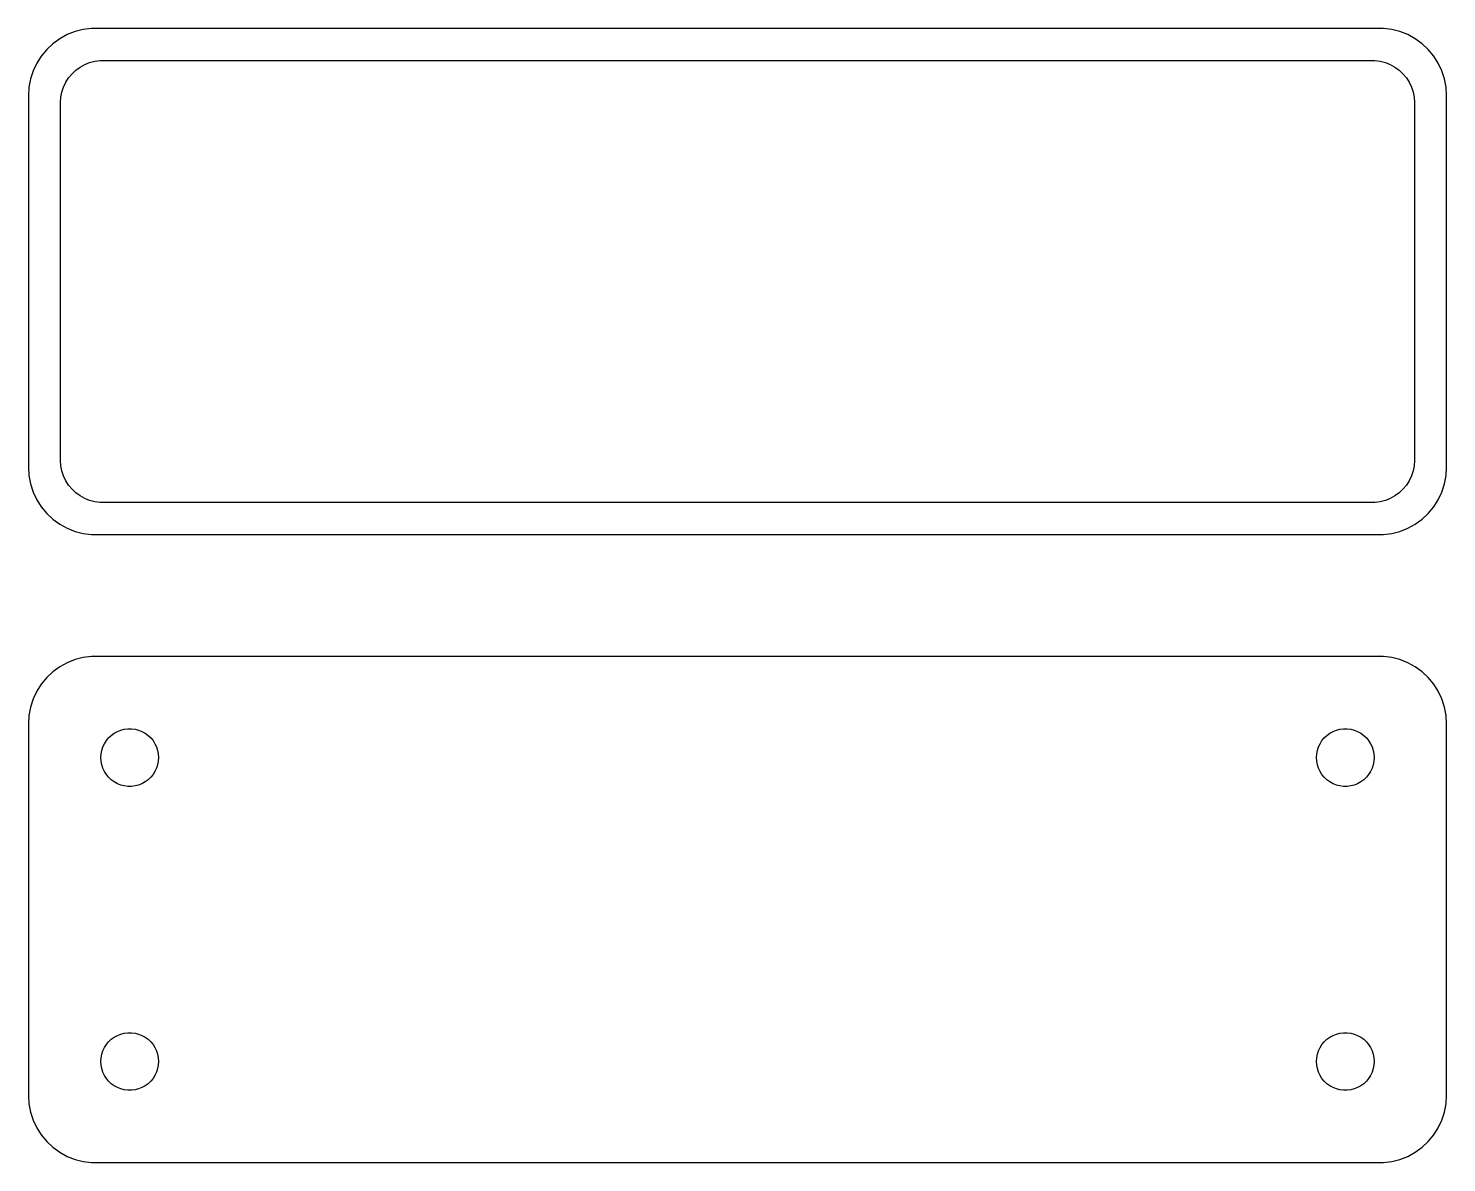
# Model space of a CAD drawing. Header units: metres. Extents: x -52 to 52, y 74 to 158.
import ezdxf

# ---------------------------------------------------------------- set-up
doc = ezdxf.new("R2010")
doc.units = ezdxf.units.M

msp = doc.modelspace()

# ---------------------------------------------------------------- linework, layer by layer
for p, q in [((-49.6289, 157.774), (-50.1791, 157.472)), ((-49.0451, 158.005), (-49.6289, 157.774)), ((-48.4369, 158.161), (-49.0451, 158.005)), ((-47.8139, 158.24), (-48.4369, 158.161)), ((47.8139, 158.24), (-47.8139, 158.24)), ((48.4369, 158.161), (47.8139, 158.24)), ((49.0451, 158.005), (48.4369, 158.161)), ((49.6289, 157.774), (49.0451, 158.005)), ((50.1791, 157.472), (49.6289, 157.774)), ((-51.1448, 156.673), (-51.5451, 156.189)), ((-50.6871, 157.103), (-51.1448, 156.673)), ((-50.1791, 157.472), (-50.6871, 157.103)), ((50.6871, 157.103), (50.1791, 157.472)), ((51.1448, 156.673), (50.6871, 157.103)), ((51.5451, 156.189), (51.1448, 156.673)), ((-51.8815, 155.659), (-52.1489, 155.091)), ((-51.5451, 156.189), (-51.8815, 155.659)), ((-48.668, 155.378), (-48.3254, 155.567)), ((-48.3254, 155.567), (-47.9619, 155.711)), ((-47.9619, 155.711), (-47.5833, 155.808)), ((-47.5833, 155.808), (-47.1954, 155.857)), ((-47.1954, 155.857), (47.1954, 155.857)), ((47.1954, 155.857), (47.5833, 155.808)), ((47.5833, 155.808), (47.9619, 155.711)), ((47.9619, 155.711), (48.3254, 155.567)), ((48.3254, 155.567), (48.668, 155.378)), ((51.8815, 155.659), (51.5451, 156.189)), ((52.1489, 155.091), (51.8815, 155.659)), ((-52.3429, 154.493), (-52.4606, 153.877)), ((-52.1489, 155.091), (-52.3429, 154.493)), ((-49.7279, 154.25), (-49.5184, 154.58)), ((-49.5184, 154.58), (-49.2692, 154.881)), ((-49.2692, 154.881), (-48.9842, 155.149)), ((-48.9842, 155.149), (-48.668, 155.378)), ((48.668, 155.378), (48.9842, 155.149)), ((48.9842, 155.149), (49.2692, 154.881)), ((49.2692, 154.881), (49.5184, 154.58)), ((49.5184, 154.58), (49.7279, 154.25)), ((52.3429, 154.493), (52.1489, 155.091)), ((52.4606, 153.877), (52.3429, 154.493)), ((-52.4606, 153.877), (-52.5, 153.25)), ((-50.0884, 153.14), (-50.0151, 153.524)), ((-50.0151, 153.524), (-49.8943, 153.896)), ((-49.8943, 153.896), (-49.7279, 154.25)), ((49.7279, 154.25), (49.8943, 153.896)), ((49.8943, 153.896), (50.0151, 153.524)), ((50.0151, 153.524), (50.0884, 153.14)), ((52.5, 153.25), (52.4606, 153.877)), ((-52.5, 153.25), (-52.5, 125.75)), ((-50.1129, 152.75), (-50.0884, 153.14)), ((-50.1129, 126.25), (-50.1129, 152.75)), ((50.0884, 153.14), (50.1129, 152.75)), ((50.1129, 152.75), (50.1129, 126.25)), ((52.5, 125.75), (52.5, 153.25)), ((-50.0884, 125.86), (-50.1129, 126.25)), ((50.1129, 126.25), (50.0884, 125.86)), ((-52.5, 125.75), (-52.4606, 125.123)), ((-52.4606, 125.123), (-52.3429, 124.507)), ((-50.0151, 125.476), (-50.0884, 125.86)), ((-49.8943, 125.104), (-50.0151, 125.476)), ((-49.7279, 124.75), (-49.8943, 125.104)), ((49.8943, 125.104), (49.7279, 124.75)), ((50.0151, 125.476), (49.8943, 125.104)), ((50.0884, 125.86), (50.0151, 125.476)), ((52.3429, 124.507), (52.4606, 125.123)), ((52.4606, 125.123), (52.5, 125.75)), ((-52.3429, 124.507), (-52.1489, 123.909)), ((-52.1489, 123.909), (-51.8815, 123.341)), ((-49.5184, 124.42), (-49.7279, 124.75)), ((-49.2692, 124.119), (-49.5184, 124.42)), ((-48.9842, 123.851), (-49.2692, 124.119)), ((49.2692, 124.119), (48.9842, 123.851)), ((49.5184, 124.42), (49.2692, 124.119)), ((49.7279, 124.75), (49.5184, 124.42)), ((51.8815, 123.341), (52.1489, 123.909)), ((52.1489, 123.909), (52.3429, 124.507)), ((-51.8815, 123.341), (-51.5451, 122.811)), ((-48.668, 123.622), (-48.9842, 123.851)), ((-48.3254, 123.433), (-48.668, 123.622)), ((-47.9619, 123.289), (-48.3254, 123.433)), ((-47.5833, 123.192), (-47.9619, 123.289)), ((-47.1954, 123.143), (-47.5833, 123.192)), ((47.1954, 123.143), (-47.1954, 123.143)), ((47.5833, 123.192), (47.1954, 123.143)), ((47.9619, 123.289), (47.5833, 123.192)), ((48.3254, 123.433), (47.9619, 123.289)), ((48.668, 123.622), (48.3254, 123.433)), ((48.9842, 123.851), (48.668, 123.622)), ((51.5451, 122.811), (51.8815, 123.341)), ((-51.5451, 122.811), (-51.1448, 122.327)), ((-51.1448, 122.327), (-50.6871, 121.897)), ((-50.6871, 121.897), (-50.1791, 121.528)), ((50.1791, 121.528), (50.6871, 121.897)), ((50.6871, 121.897), (51.1448, 122.327)), ((51.1448, 122.327), (51.5451, 122.811)), ((-50.1791, 121.528), (-49.6289, 121.226)), ((-49.6289, 121.226), (-49.0451, 120.995)), ((-49.0451, 120.995), (-48.4369, 120.839)), ((-48.4369, 120.839), (-47.8139, 120.76)), ((-47.8139, 120.76), (47.8139, 120.76)), ((47.8139, 120.76), (48.4369, 120.839)), ((48.4369, 120.839), (49.0451, 120.995)), ((49.0451, 120.995), (49.6289, 121.226)), ((49.6289, 121.226), (50.1791, 121.528)), ((-49.0451, 111.505), (-49.6289, 111.274)), ((-48.4369, 111.661), (-49.0451, 111.505)), ((-47.8139, 111.74), (-48.4369, 111.661)), ((47.8139, 111.74), (-47.8139, 111.74)), ((48.4369, 111.661), (47.8139, 111.74)), ((49.0451, 111.505), (48.4369, 111.661)), ((49.6289, 111.274), (49.0451, 111.505)), ((-50.6871, 110.603), (-51.1448, 110.173)), ((-50.1791, 110.972), (-50.6871, 110.603)), ((-49.6289, 111.274), (-50.1791, 110.972)), ((50.1791, 110.972), (49.6289, 111.274)), ((50.6871, 110.603), (50.1791, 110.972)), ((51.1448, 110.173), (50.6871, 110.603)), ((-51.5451, 109.689), (-51.8815, 109.159)), ((-51.1448, 110.173), (-51.5451, 109.689)), ((51.5451, 109.689), (51.1448, 110.173)), ((51.8815, 109.159), (51.5451, 109.689)), ((-52.1489, 108.591), (-52.3429, 107.993)), ((-51.8815, 109.159), (-52.1489, 108.591)), ((52.1489, 108.591), (51.8815, 109.159)), ((52.3429, 107.993), (52.1489, 108.591)), ((-52.4606, 107.377), (-52.5, 106.75)), ((-52.3429, 107.993), (-52.4606, 107.377)), ((52.4606, 107.377), (52.3429, 107.993)), ((52.5, 106.75), (52.4606, 107.377)), ((-52.5, 106.75), (-52.5, 79.25)), ((-46.3611, 105.895), (-46.1441, 106.053)), ((-46.1441, 106.053), (-45.9092, 106.182)), ((-45.9092, 106.182), (-45.6598, 106.281)), ((-45.6598, 106.281), (-45.4001, 106.347)), ((-45.4001, 106.347), (-45.1341, 106.381)), ((-45.1341, 106.381), (-44.8659, 106.381)), ((-44.8659, 106.381), (-44.5999, 106.347)), ((-44.5999, 106.347), (-44.3401, 106.281)), ((-44.3401, 106.281), (-44.0908, 106.182)), ((-44.0908, 106.182), (-43.8559, 106.053)), ((-43.8559, 106.053), (-43.6389, 105.895)), ((43.6389, 105.895), (43.8559, 106.053)), ((43.8559, 106.053), (44.0908, 106.182)), ((44.0908, 106.182), (44.3401, 106.281)), ((44.3401, 106.281), (44.5999, 106.347)), ((44.5999, 106.347), (44.8659, 106.381)), ((44.8659, 106.381), (45.1341, 106.381)), ((45.1341, 106.381), (45.4001, 106.347)), ((45.4001, 106.347), (45.6598, 106.281)), ((45.6598, 106.281), (45.9092, 106.182)), ((45.9092, 106.182), (46.1441, 106.053)), ((46.1441, 106.053), (46.3611, 105.895)), ((52.5, 79.25), (52.5, 106.75)), ((-47.0682, 104.781), (-46.9853, 105.036)), ((-46.9853, 105.036), (-46.8712, 105.279)), ((-46.8712, 105.279), (-46.7275, 105.505)), ((-46.7275, 105.505), (-46.5565, 105.712)), ((-46.5565, 105.712), (-46.3611, 105.895)), ((-43.6389, 105.895), (-43.4434, 105.712)), ((-43.4434, 105.712), (-43.2725, 105.505)), ((-43.2725, 105.505), (-43.1288, 105.279)), ((-43.1288, 105.279), (-43.0146, 105.036)), ((-43.0146, 105.036), (-42.9318, 104.781)), ((42.9318, 104.781), (43.0146, 105.036)), ((43.0146, 105.036), (43.1288, 105.279)), ((43.1288, 105.279), (43.2725, 105.505)), ((43.2725, 105.505), (43.4434, 105.712)), ((43.4434, 105.712), (43.6389, 105.895)), ((46.3611, 105.895), (46.5565, 105.712)), ((46.5565, 105.712), (46.7275, 105.505)), ((46.7275, 105.505), (46.8712, 105.279)), ((46.8712, 105.279), (46.9853, 105.036)), ((46.9853, 105.036), (47.0682, 104.781)), ((-47.1353, 104.25), (-47.1185, 104.518)), ((-47.1185, 103.982), (-47.1353, 104.25)), ((-47.1185, 104.518), (-47.0682, 104.781)), ((-47.0682, 103.719), (-47.1185, 103.982)), ((-42.9318, 104.781), (-42.8815, 104.518)), ((-42.8815, 103.982), (-42.9318, 103.719)), ((-42.8815, 104.518), (-42.8647, 104.25)), ((-42.8647, 104.25), (-42.8815, 103.982)), ((42.8647, 104.25), (42.8815, 104.518)), ((42.8815, 103.982), (42.8647, 104.25)), ((42.8815, 104.518), (42.9318, 104.781)), ((42.9318, 103.719), (42.8815, 103.982)), ((47.0682, 104.781), (47.1185, 104.518)), ((47.1185, 103.982), (47.0682, 103.719)), ((47.1185, 104.518), (47.1353, 104.25)), ((47.1353, 104.25), (47.1185, 103.982)), ((-46.9853, 103.464), (-47.0682, 103.719)), ((-46.8712, 103.221), (-46.9853, 103.464)), ((-46.7275, 102.995), (-46.8712, 103.221)), ((-46.5565, 102.788), (-46.7275, 102.995)), ((-43.2725, 102.995), (-43.4434, 102.788)), ((-43.1288, 103.221), (-43.2725, 102.995)), ((-43.0146, 103.464), (-43.1288, 103.221)), ((-42.9318, 103.719), (-43.0146, 103.464)), ((43.0146, 103.464), (42.9318, 103.719)), ((43.1288, 103.221), (43.0146, 103.464)), ((43.2725, 102.995), (43.1288, 103.221)), ((43.4434, 102.788), (43.2725, 102.995)), ((46.7275, 102.995), (46.5565, 102.788)), ((46.8712, 103.221), (46.7275, 102.995)), ((46.9853, 103.464), (46.8712, 103.221)), ((47.0682, 103.719), (46.9853, 103.464)), ((-46.3611, 102.605), (-46.5565, 102.788)), ((-46.1441, 102.447), (-46.3611, 102.605)), ((-45.9092, 102.318), (-46.1441, 102.447)), ((-45.6598, 102.219), (-45.9092, 102.318)), ((-45.4001, 102.153), (-45.6598, 102.219)), ((-45.1341, 102.119), (-45.4001, 102.153)), ((-44.8659, 102.119), (-45.1341, 102.119)), ((-44.5999, 102.153), (-44.8659, 102.119)), ((-44.3401, 102.219), (-44.5999, 102.153)), ((-44.0908, 102.318), (-44.3401, 102.219)), ((-43.8559, 102.447), (-44.0908, 102.318)), ((-43.6389, 102.605), (-43.8559, 102.447)), ((-43.4434, 102.788), (-43.6389, 102.605)), ((43.6389, 102.605), (43.4434, 102.788)), ((43.8559, 102.447), (43.6389, 102.605)), ((44.0908, 102.318), (43.8559, 102.447)), ((44.3401, 102.219), (44.0908, 102.318)), ((44.5999, 102.153), (44.3401, 102.219)), ((44.8659, 102.119), (44.5999, 102.153)), ((45.1341, 102.119), (44.8659, 102.119)), ((45.4001, 102.153), (45.1341, 102.119)), ((45.6598, 102.219), (45.4001, 102.153)), ((45.9092, 102.318), (45.6598, 102.219)), ((46.1441, 102.447), (45.9092, 102.318)), ((46.3611, 102.605), (46.1441, 102.447)), ((46.5565, 102.788), (46.3611, 102.605)), ((-46.8712, 82.7787), (-46.7275, 83.0051)), ((-46.7275, 83.0051), (-46.5565, 83.2117)), ((-46.5565, 83.2117), (-46.3611, 83.3953)), ((-46.3611, 83.3953), (-46.1441, 83.5529)), ((-46.1441, 83.5529), (-45.9092, 83.6821)), ((-45.9092, 83.6821), (-45.6598, 83.7808)), ((-45.6598, 83.7808), (-45.4001, 83.8475)), ((-45.4001, 83.8475), (-45.1341, 83.8811)), ((-45.1341, 83.8811), (-44.8659, 83.8811)), ((-44.8659, 83.8811), (-44.5999, 83.8475)), ((-44.5999, 83.8475), (-44.3401, 83.7808)), ((-44.3401, 83.7808), (-44.0908, 83.6821)), ((-44.0908, 83.6821), (-43.8559, 83.5529)), ((-43.8559, 83.5529), (-43.6389, 83.3953)), ((-43.6389, 83.3953), (-43.4434, 83.2117)), ((-43.4434, 83.2117), (-43.2725, 83.0051)), ((-43.2725, 83.0051), (-43.1288, 82.7787)), ((43.1288, 82.7787), (43.2725, 83.0051)), ((43.2725, 83.0051), (43.4434, 83.2117)), ((43.4434, 83.2117), (43.6389, 83.3953)), ((43.6389, 83.3953), (43.8559, 83.5529)), ((43.8559, 83.5529), (44.0908, 83.6821)), ((44.0908, 83.6821), (44.3401, 83.7808)), ((44.3401, 83.7808), (44.5999, 83.8475)), ((44.5999, 83.8475), (44.8659, 83.8811)), ((44.8659, 83.8811), (45.1341, 83.8811)), ((45.1341, 83.8811), (45.4001, 83.8475)), ((45.4001, 83.8475), (45.6598, 83.7808)), ((45.6598, 83.7808), (45.9092, 83.6821)), ((45.9092, 83.6821), (46.1441, 83.5529)), ((46.1441, 83.5529), (46.3611, 83.3953)), ((46.3611, 83.3953), (46.5565, 83.2117)), ((46.5565, 83.2117), (46.7275, 83.0051)), ((46.7275, 83.0051), (46.8712, 82.7787)), ((-47.1353, 81.75), (-47.1185, 82.0176)), ((-47.1185, 82.0176), (-47.0682, 82.281)), ((-47.0682, 82.281), (-46.9853, 82.5361)), ((-46.9853, 82.5361), (-46.8712, 82.7787)), ((-43.1288, 82.7787), (-43.0146, 82.5361)), ((-43.0146, 82.5361), (-42.9318, 82.281)), ((-42.9318, 82.281), (-42.8815, 82.0176)), ((-42.8815, 82.0176), (-42.8647, 81.75)), ((42.8647, 81.75), (42.8815, 82.0176)), ((42.8815, 82.0176), (42.9318, 82.281)), ((42.9318, 82.281), (43.0146, 82.5361)), ((43.0146, 82.5361), (43.1288, 82.7787)), ((46.8712, 82.7787), (46.9853, 82.5361)), ((46.9853, 82.5361), (47.0682, 82.281)), ((47.0682, 82.281), (47.1185, 82.0176)), ((47.1185, 82.0176), (47.1353, 81.75)), ((-47.1185, 81.4824), (-47.1353, 81.75)), ((-47.0682, 81.219), (-47.1185, 81.4824)), ((-46.9853, 80.964), (-47.0682, 81.219)), ((-46.8712, 80.7213), (-46.9853, 80.964)), ((-43.0146, 80.964), (-43.1288, 80.7213)), ((-42.9318, 81.219), (-43.0146, 80.964)), ((-42.8815, 81.4824), (-42.9318, 81.219)), ((-42.8647, 81.75), (-42.8815, 81.4824)), ((42.8815, 81.4824), (42.8647, 81.75)), ((42.9318, 81.219), (42.8815, 81.4824)), ((43.0146, 80.964), (42.9318, 81.219)), ((43.1288, 80.7213), (43.0146, 80.964)), ((46.9853, 80.964), (46.8712, 80.7213)), ((47.0682, 81.219), (46.9853, 80.964)), ((47.1185, 81.4824), (47.0682, 81.219)), ((47.1353, 81.75), (47.1185, 81.4824)), ((-46.7275, 80.4949), (-46.8712, 80.7213)), ((-46.5565, 80.2883), (-46.7275, 80.4949)), ((-46.3611, 80.1047), (-46.5565, 80.2883)), ((-46.1441, 79.9471), (-46.3611, 80.1047)), ((-45.9092, 79.8179), (-46.1441, 79.9471)), ((-45.6598, 79.7192), (-45.9092, 79.8179)), ((-44.0908, 79.8179), (-44.3401, 79.7192)), ((-43.8559, 79.9471), (-44.0908, 79.8179)), ((-43.6389, 80.1047), (-43.8559, 79.9471)), ((-43.4434, 80.2883), (-43.6389, 80.1047)), ((-43.2725, 80.4949), (-43.4434, 80.2883)), ((-43.1288, 80.7213), (-43.2725, 80.4949)), ((43.2725, 80.4949), (43.1288, 80.7213)), ((43.4434, 80.2883), (43.2725, 80.4949)), ((43.6389, 80.1047), (43.4434, 80.2883)), ((43.8559, 79.9471), (43.6389, 80.1047)), ((44.0908, 79.8179), (43.8559, 79.9471)), ((44.3401, 79.7192), (44.0908, 79.8179)), ((45.9092, 79.8179), (45.6598, 79.7192)), ((46.1441, 79.9471), (45.9092, 79.8179)), ((46.3611, 80.1047), (46.1441, 79.9471)), ((46.5565, 80.2883), (46.3611, 80.1047)), ((46.7275, 80.4949), (46.5565, 80.2883)), ((46.8712, 80.7213), (46.7275, 80.4949)), ((-52.5, 79.25), (-52.4606, 78.6233)), ((-45.4001, 79.6525), (-45.6598, 79.7192)), ((-45.1341, 79.6189), (-45.4001, 79.6525)), ((-44.8659, 79.6189), (-45.1341, 79.6189)), ((-44.5999, 79.6525), (-44.8659, 79.6189)), ((-44.3401, 79.7192), (-44.5999, 79.6525)), ((44.5999, 79.6525), (44.3401, 79.7192)), ((44.8659, 79.6189), (44.5999, 79.6525)), ((45.1341, 79.6189), (44.8659, 79.6189)), ((45.4001, 79.6525), (45.1341, 79.6189)), ((45.6598, 79.7192), (45.4001, 79.6525)), ((52.4606, 78.6233), (52.5, 79.25)), ((-52.4606, 78.6233), (-52.3429, 78.0066)), ((-52.3429, 78.0066), (-52.1489, 77.4094)), ((52.1489, 77.4094), (52.3429, 78.0066)), ((52.3429, 78.0066), (52.4606, 78.6233)), ((-52.1489, 77.4094), (-51.8815, 76.8412)), ((-51.8815, 76.8412), (-51.5451, 76.3111)), ((51.5451, 76.3111), (51.8815, 76.8412)), ((51.8815, 76.8412), (52.1489, 77.4094)), ((-51.5451, 76.3111), (-51.1448, 75.8273)), ((-51.1448, 75.8273), (-50.6871, 75.3974)), ((50.6871, 75.3974), (51.1448, 75.8273)), ((51.1448, 75.8273), (51.5451, 76.3111)), ((-50.6871, 75.3974), (-50.1791, 75.0284)), ((-50.1791, 75.0284), (-49.6289, 74.7259)), ((-49.6289, 74.7259), (-49.0451, 74.4947)), ((49.0451, 74.4947), (49.6289, 74.7259)), ((49.6289, 74.7259), (50.1791, 75.0284)), ((50.1791, 75.0284), (50.6871, 75.3974)), ((-49.0451, 74.4947), (-48.4369, 74.3386)), ((-48.4369, 74.3386), (-47.8139, 74.2599)), ((-47.8139, 74.2599), (47.8139, 74.2599)), ((47.8139, 74.2599), (48.4369, 74.3386)), ((48.4369, 74.3386), (49.0451, 74.4947))]:
    msp.add_line(p, q)

doc.saveas('drawing.dxf')
